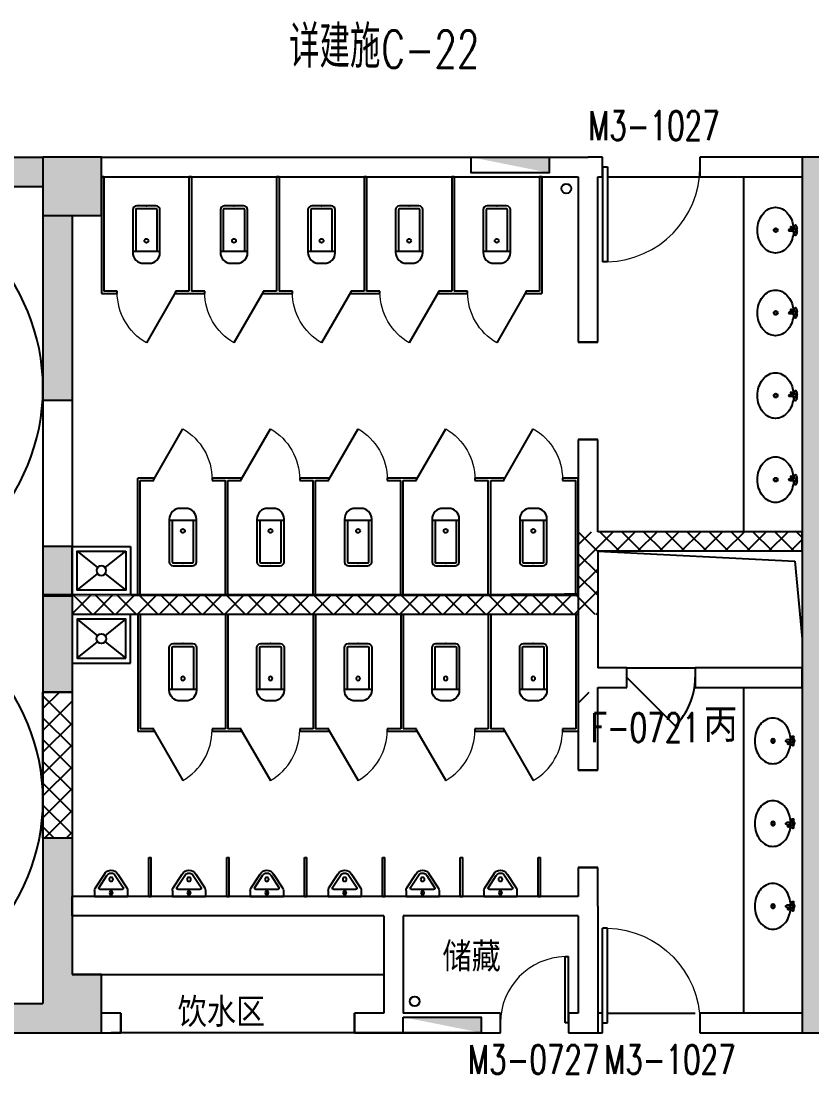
# Model space of a CAD drawing. Extents: x 1296333 to 1372130, y 313528 to 416301.
# Drawn here: x 1313769 to 1321894, y 394641 to 405464 of the extents above; entities that cross this region are included whole.
import ezdxf

# ---------------------------------------------------------------- set-up
doc = ezdxf.new("R2010")
doc.units = 0
doc.header["$LTSCALE"] = 1000
doc.header["$MEASUREMENT"] = 0
doc.linetypes.add('DASH', pattern=[0.35, 0.25, -0.1])
for name, color, linetype in [('body', 30, 'Continuous'), ('name', 1, 'Continuous'), ('消防', 222, 'Continuous')]:
    doc.layers.add(name, color=color, linetype=linetype)
doc.styles.add('_TCH_DIM', font='SIMPLEX', dxfattribs={"bigfont": 'GBCBIG'})
doc.styles.add('_TCH_WINDOW', font='txt.shx', dxfattribs={"height": 3.5, "bigfont": 'hztxt.shx'})

# ---------------------------------------------------------------- blocks, each defined once
blk = doc.blocks.new('cde')
at = {"layer": '消防'}
blk.add_hatch(color=256, dxfattribs=at).paths.add_polyline_path([(-873426.7166632321, -271674.3896962288), (-874226.7166632321, -271674.3896962288), (-873426.7166632321, -271834.3896962288)])
blk.add_lwpolyline([(-874226.7166632321, -271674.3896962288), (-873426.7166632321, -271674.3896962288), (-873426.7166632321, -271834.3896962288), (-874226.7166632321, -271834.3896962288)], close=True, dxfattribs=at)
blk = doc.blocks.new('$lvtry$00000201')
for p, q in [((-139.7834388052433, -40.0000000100008, 1e-08), (-139.7834388052433, -479.6564289897615, 1e-08)), ((-109.7834388052506, -40.0000000100008, 1e-08), (-109.7834388052433, -469.6564289897615, 1e-08)), ((99.78343880524335, -1.000080374069512e-08, 1e-08), (-99.78343880524335, -1.000080374069512e-08, 1e-08)), ((99.78343880524335, -30.0000000100008, 1e-08), (-99.78343880524335, -30.0000000100008, 1e-08)), ((109.7834388052361, -469.6564289897615, 1e-08), (109.7834388052361, -40.0000000100008, 1e-08)), ((139.7834388052361, -479.6564289897615, 1e-08), (139.7834388052433, -40.0000000100008, 1e-08)), ((139.7834388052361, -469.6564289897615, 1e-08), (-139.7834388052433, -469.6564289897615, 1e-08)), ((-29.78343880524335, -589.6564289897615, 1e-08), (29.78343880523607, -589.6564289897615, 1e-08))]:
    blk.add_line(p, q)
blk.add_circle((0, -358.6146012114659, 1e-08), 20)
for centre, radius, start, end in [((-99.78343880524335, -40.0000000100008, 1e-08), 40, 90, 180), ((-99.78343880525063, -40.0000000100008, 1e-08), 10, 90, 180), ((99.78343880523607, -40.0000000100008, 1e-08), 40, 0, 90), ((99.78343880523607, -40.0000000100008, 1e-08), 10, 0, 90), ((-29.78343880524335, -479.6564289897615, 1e-08), 110, 180, 270), ((29.78343880523607, -479.6564289897615, 1e-08), 110, 270, 0)]:
    blk.add_arc(centre, radius, start, end)
blk.add_point((0, 0))
blk = doc.blocks.new('$TCHSYS$APDOOR2D')
blk.add_line((0.5, 0), (9.094947017729283e-16, 0.8660254037844392))
at = {"lineweight": 13}
blk.add_arc((0.5, 0), 1, 120, 180, dxfattribs=at)
blk = doc.blocks.new('$DorLib2D$00000001')
for p, q in [((0.45, 0.9750000000000001), (0.5000000000000002, 0.9750000000000001)), ((0.45, 0), (0.45, 0.9750000000000001)), ((0.5, 0), (0.5, 0.9750000000000001)), ((0.5, 0), (0.45, 0))]:
    blk.add_line(p, q)
at = {"lineweight": 13}
blk.add_arc((0.475, 0), 0.975, 91.4692835813538, 180, dxfattribs=at)
blk = doc.blocks.new('$lvtry$00000194')
for p, q in [((-16.69233925083245, -26.52828659578518, 1e-08), (-16.69233925083245, -16.69233926081506, 1e-08)), ((16.69233925080334, -26.52828659578518, 1e-08), (16.69233925080334, -16.69233926081506, 1e-08))]:
    blk.add_line(p, q)
at = {"elevation": 1e-08}
blk.add_lwpolyline([(13.72152649859345, -39.03689486999792, -0.06737355819839203), (92.26126355512679, -53.38288950382048, -0.08815154047699353), (166.1700935788249, -92.90564140197239, -0.1052687078231532), (218.0973696844812, -155.2963535393974, -0.1216849278553274), (235, -223.7203959214821, -0.121684927855334), (218.0973696844885, -292.1444383035814, -0.1052687078231275), (166.1700935788467, -354.5351504409991, -0.08815154047698223), (92.26126355514862, -394.057902339162, -0.07896630954085203), (7.275957614183426e-12, -408.7203959214967, -0.07896630954085819), (-92.26126355513406, -394.0579023391729, -0.08815154047700312), (-166.1700935788322, -354.535150441021, -0.1052687078231533), (-218.0973696844885, -292.144438303596, -0.1216849278553274), (-235, -223.7203959215112, -0.1216849278553497), (-218.0973696844958, -155.2963535394192, -0.1052687078231637), (-166.170093578854, -92.90564140199422, -0.08815154047699322), (-92.26126355514862, -53.38288950383139, -0.05993496726570368), (-22.52397154361825, -39.57398654198914, -0.05993496726570368)], format="xyb", dxfattribs=at)
for centre, radius in [((-1.455191522836685e-11, -26.52828659578518, 1e-08), 16.69233925081608), ((-7.275957614183426e-12, -221.4316481974711, 1e-08), 20), ((-7.275957614183426e-12, -221.4316481974711, 1e-08), 15)]:
    blk.add_circle(centre, radius)
for centre, radius, start, end in [((-40.18135723996966, -17.32147236583114, 1e-08), 10.06450358181337, 106.6095606707905, 258.1648168314234), ((-64.2878101370734, 250.1618107285321, 1e-08), 258.7112282179222, 274.7069152505645, 282.3731635936319), ((-74.62124779871374, -196.6875086797954, 1e-08), 172.5795059260873, 71.36004855192897, 79.18732016849276), ((-28.90521497542795, -63.30408876373258, 1e-08), 6.774339234079719, 155.3439801166094, 308.3224154564381), ((-170.98009125526, 35.25583087861014, 1e-08), 166.2489730946692, 324.8410728659358, 338.1337180303948), ((-170.98009125526, 35.25583087861014, 1e-08), 169.652629299969, 324.8410728659358, 331.3523341770557), ((-28.90521497542795, -63.30408876373258, 1e-08), 3.370683028779979, 155.3439801166094, 308.3224154564381), ((100.4320496943401, -178.0699382033345, 1e-08), 169.6526292999691, 132.31406139628, 138.8253227074418), ((100.4320496943401, -178.0699382033345, 1e-08), 166.2489730946693, 125.5326775435753, 138.8253227074418), ((-12.26054571814893, -42.12725045696425, 1e-08), 10.59940537502004, 201.8923753688994, 261.7740202046142), ((-1.455191522836685e-11, -16.69233926081506, 1e-08), 16.69233925081608, 0, 180), ((-381.0866100194544, -98.94153783039656, 1e-08), 372.2172360846195, 2.398242787226626, 6.762688832811939), ((-1.455191522836685e-11, -79.69124362275761, 1e-08), 9.902517937004529, 201.7836930227817, 338.2163069772183), ((64.28781013704429, 250.1618107285321, 1e-08), 258.7112282179222, 257.626836406368, 265.2930847494355), ((381.0866100194253, -98.94153783036745, 1e-08), 372.2172360846195, 170.1008309111423, 177.6017572127734), ((74.62124779877195, -196.6875086797954, 1e-08), 172.5795059260873, 100.8126798315072, 110.4190736218762), ((40.18135723994055, -17.32147236583114, 1e-08), 10.06450358181337, 281.8351831685765, 73.39043932920947)]:
    blk.add_arc(centre, radius, start, end)
blk.add_point((-1.455191522836685e-11, -16.69233926081506, 1e-08))
blk = doc.blocks.new('$DorLib2D$00000114')
at = {"color": 0}
blk.add_line((0.4999999999999964, 3.552713678800501e-15), (-0.2071067811864751, 0.7071067811864857), dxfattribs=at)
blk.add_arc((0.5000000000013856, -1.154631945610163e-12), 1.000000000001696, 135, 180, dxfattribs=at)
blk = doc.blocks.new('$lvtry$00000221')
for p, q in [((-170, 0, 1.00000000000001e-08), (170, -3.637978807091713e-12, 1.00000000000001e-08)), ((-170, -61.14835470659455, 1.00000000000001e-08), (-170, 0, 1.00000000000001e-08)), ((-161.8924622367413, -88.44343865486735, 1.00000000000001e-08), (-69.28203202271834, -230.5818163137155, 1.00000000000001e-08)), ((-124.1736286101077, -91.45901678963855, 1.00000000000001e-08), (-43.30126991269935, -215.5818163076256, 1.00000000000001e-08)), ((-115.7951361627565, -76, 1.00000000000001e-08), (115.7951365941481, -76, 1.00000000000001e-08)), ((43.301270463322, -215.5818162915166, 1.00000000000001e-08), (124.1736290448607, -91.45901678449081, 1.00000000000001e-08)), ((69.28203258278518, -230.5818162812357, 1.00000000000001e-08), (161.8924622535633, -88.44343926462534, 1.00000000000001e-08)), ((170, -61.14835534217491, 1.00000000000001e-08), (170, -3.637978807091713e-12, 1.00000000000001e-08))]:
    blk.add_line(p, q)
for centre, radius in [((0, -38, 1.00000000000001e-08), 17.66628609890358), ((2.156957634724677e-07, -176.9798452330579, 1e-08), 20)]:
    blk.add_circle(centre, radius)
for centre, radius, start, end in [((-120, -61.14835470659455, 1.00000000000001e-08), 50, 180, 213.0863027744521), ((-115.7951361627565, -86, 1.00000000000001e-08), 10, 90, 213.0863027744521), ((115.7951365941481, -86, 1.00000000000001e-08), 10, 326.9136972608397, 90), ((120, -61.14835534217491, 1.00000000000001e-08), 50, 326.9136972608397, 0), ((2.706583472900093e-07, -190.5818163002696, 1.00000000000001e-08), 49.99999999860439, 210.0000000102977, 330.00000001059), ((2.706583472900093e-07, -190.5818162974756, 1.00000000000001e-08), 80.00000000000118, 210.0000000135458, 330.0000000132417)]:
    blk.add_arc(centre, radius, start, end)
blk.add_point((0, -38, 1.00000000000001e-08))
blk = doc.blocks.new('$lvtry$00000012')
for p, q in [((-250, -50, 1e-08), (-39.04344047215272, -218.7652476222793, 1e-08)), ((39.04344047215272, -218.7652476222793, 1e-08), (250, -50, 1e-08)), ((-250, -450, 1e-08), (-39.04344047215272, -281.2347523777207, 1e-08)), ((39.04344047215272, -281.2347523777244, 1e-08), (250, -450, 1e-08))]:
    blk.add_line(p, q)
at = {"elevation": 1e-08}
for points in [[(300, -500), (300, 0), (-300, 0), (-300, -500)], [(250, -450), (250, -50), (-250, -50), (-250, -450)]]:
    blk.add_lwpolyline(points, close=True, dxfattribs=at)
blk.add_circle((0, -250, 1e-08), 50)

msp = doc.modelspace()

# ---------------------------------------------------------------- hatches: boundary and pattern name
at = {"layer": 'body'}
for points in [[(1306193.755079124, 404064.4989114398), (1306193.755079124, 403764.4989114398), (1313993.755079124, 403764.4989114412), (1313993.755079124, 404064.4989114412)], [(1313993.755079116, 403464.4989114972), (1314593.755079116, 403464.4989114972), (1314593.755079116, 404064.4989114972), (1313993.755079116, 404064.4989114972)], [(1321793.755079092, 404064.4989114401), (1321793.755079092, 403464.4989114401), (1322393.755079092, 403464.4989114399), (1322393.755079092, 404064.4989114399)], [(1314293.755079134, 403464.4910989441), (1313993.755079134, 403464.4910989449), (1313993.755079125, 401564.4910990032), (1314293.755079125, 401564.4910990024)], [(1321993.755079092, 403464.4989114401), (1321793.755079092, 403464.4989114401), (1321793.75507909, 395664.4989114425), (1321993.75507909, 395664.4989114425)], [(1313993.755079128, 400064.4910990028), (1313993.755079126, 399551.9099043314), (1314293.755079126, 399551.909904331), (1314293.755079128, 400064.4910990024)], [(1313993.755079174, 399564.5067242919), (1313993.755079121, 398564.4910990028), (1314293.755079121, 398564.4910990024), (1314293.755079133, 399564.5067242919)], [(1313993.755079116, 395664.4989114972), (1314293.755079116, 395664.4989114972), (1314293.755079121, 397064.4910990024), (1313993.755079121, 397064.4910990029)], [(1313993.755079116, 395064.4989114972), (1314593.755079116, 395064.4989114972), (1314593.755079116, 395664.4989114972), (1313993.755079116, 395664.4989114972)], [(1321793.755079094, 395664.4989114426), (1321793.755079094, 395064.4989114426), (1322393.755079094, 395064.4989114424), (1322393.755079094, 395664.4989114424)], [(1306193.755079124, 395364.4989114391), (1306193.755079124, 395064.4989114391), (1313993.755079124, 395064.4989114404), (1313993.755079124, 395364.4989114404)]]:
    msp.add_hatch(color=256, dxfattribs=at).paths.add_polyline_path(points)

# ---------------------------------------------------------------- linework, layer by layer
for p, q in [((1306193.755079124, 404064.4989114398), (1313993.755079124, 404064.4989114412)), ((1314593.755079116, 404064.4989114972), (1313993.755079116, 404064.4989114972)), ((1313993.755079116, 404064.4989114972), (1313993.755079116, 403464.4989114972)), ((1314593.755079142, 404064.4989114479), (1319593.755079049, 404064.4989114421)), ((1314593.755079116, 403464.4989114972), (1314593.755079116, 404064.4989114972)), ((1319743.755079117, 404064.4989114418), (1319593.755079049, 404064.4989114421)), ((1319743.755079117, 403864.4989114219), (1319743.755079117, 404064.4989114418)), ((1321793.755079096, 404064.4989114401), (1320743.755079117, 404064.4989114419)), ((1320743.755079117, 404064.4989114419), (1320743.755079117, 403864.4989114296)), ((1321793.755079092, 404064.4989114401), (1321793.755079092, 403464.4989114401)), ((1322393.755079092, 404064.4989114399), (1321793.755079092, 404064.4989114401)), ((1314593.755079142, 403864.4989114386), (1319493.755079051, 403864.4989114449)), ((1314593.755079116, 403864.4989114631), (1314593.755079122, 402663.9989114759)), ((1314618.755079116, 403864.4989114631), (1314593.755079116, 403864.4989114631)), ((1314618.755079116, 403864.4989114631), (1314618.755079122, 402688.9989114759)), ((1315493.755079107, 403864.4989114626), (1315493.755079122, 402688.9989114769)), ((1315518.755079107, 403864.4989114626), (1315493.755079107, 403864.4989114626)), ((1315518.755079107, 403864.4989114626), (1315518.75507907, 402688.9989114769)), ((1316393.755079099, 403864.4989114633), (1316393.755079122, 402688.9989114778)), ((1316418.755079099, 403864.4989114633), (1316393.755079099, 403864.4989114633)), ((1316418.755079099, 403864.4989114633), (1316418.75507907, 402688.9989114778)), ((1317293.75507909, 403864.4989114469), (1317293.75507907, 402688.9989114787)), ((1317318.75507909, 403864.4989114469), (1317293.75507909, 403864.4989114469)), ((1317318.75507909, 403864.4989114469), (1317318.75507907, 402688.9989114787)), ((1318193.755079082, 403864.4989114469), (1318193.75507907, 402688.9989114796)), ((1318218.755079082, 403864.4989114469), (1318193.755079082, 403864.4989114469)), ((1318218.755079082, 403864.4989114469), (1318218.75507907, 402688.9989114797)), ((1319093.755079074, 403864.4989114469), (1319093.75507907, 402688.9989114806)), ((1319118.755079074, 403864.4989114469), (1319093.755079074, 403864.4989114469)), ((1319118.755079074, 403864.4989114469), (1319118.75507907, 402663.9989114128)), ((1319493.755079051, 403864.4989114449), (1319493.75507905, 402164.498911423)), ((1319693.755079054, 402164.4989114244), (1319693.755079051, 403864.4989114223)), ((1319693.755079051, 403864.4989114223), (1319743.755079117, 403864.4989114219)), ((1319793.755079076, 403864.4989114421), (1320918.755079076, 403864.4989114421)), ((1320743.755079117, 403864.4989114296), (1321793.755079096, 403864.4989114358)), ((1306193.755079124, 403764.4989114398), (1313993.755079124, 403764.4989114412)), ((1307993.755079133, 403764.498911437), (1313993.755079124, 403764.4989114356)), ((1307993.755079124, 403764.4989114986), (1313993.755079116, 403764.4989114972)), ((1313993.755079124, 403764.4989114356), (1313993.755079106, 395364.4989114361)), ((1313993.755079116, 403764.4989114972), (1313993.755079098, 395364.4989114976)), ((1313993.755079116, 403464.4989114972), (1314593.755079116, 403464.4989114972)), ((1313993.755079134, 403464.4910989449), (1313993.755079125, 401564.4910990032)), ((1314293.755079134, 403464.4910989441), (1314293.755079125, 401564.4910990024)), ((1321793.755079091, 403464.4989114337), (1321793.75507909, 395664.4989114425)), ((1314593.755079122, 402663.9989114759), (1314756.255079346, 402663.9989114775)), ((1314756.255079346, 402688.9989114858), (1314618.755079122, 402688.9989114759)), ((1314756.255079346, 402663.9989114775), (1314756.255079346, 402688.9989114858)), ((1315493.755079122, 402688.9989114769), (1315356.255078735, 402688.9989114865)), ((1315356.255078735, 402688.9989114865), (1315356.255078735, 402663.9989114696)), ((1315356.255078735, 402663.9989114696), (1315506.255079116, 402663.998911464)), ((1315506.255079107, 402663.9989114626), (1315656.255079346, 402663.998911477)), ((1315656.255079346, 402688.9989114529), (1315518.75507907, 402688.9989114769)), ((1315656.255079346, 402663.998911477), (1315656.255079346, 402688.9989114529)), ((1316393.755079122, 402688.9989114778), (1316256.255078735, 402688.9989114536)), ((1316256.255078735, 402688.9989114536), (1316256.255078735, 402663.9989114777)), ((1316256.255078735, 402663.9989114777), (1316406.255079107, 402663.9989114635)), ((1316406.255079099, 402663.9989114633), (1316556.255079346, 402663.9989114779)), ((1316556.255079346, 402688.99891147), (1316418.75507907, 402688.9989114778)), ((1316556.255079346, 402663.9989114779), (1316556.255079346, 402688.99891147)), ((1317293.75507907, 402688.9989114787), (1317156.255079346, 402688.9989114706)), ((1317156.255079346, 402688.9989114706), (1317156.255079346, 402663.9989114786)), ((1317156.255079346, 402663.9989114786), (1317306.255079099, 402663.9989114642)), ((1317306.25507909, 402663.9989114633), (1317456.255078735, 402663.9989114788)), ((1317456.255078735, 402688.9989114709), (1317318.75507907, 402688.9989114787)), ((1317456.255078735, 402663.9989114788), (1317456.255078735, 402688.9989114709)), ((1318193.75507907, 402688.9989114796), (1318056.255078735, 402688.9989114715)), ((1318056.255078735, 402688.9989114715), (1318056.255078735, 402663.9989114795)), ((1318056.255078735, 402663.9989114795), (1318206.25507909, 402663.9989114642)), ((1318206.255079082, 402663.9989114633), (1318356.255078735, 402663.9989114994)), ((1318356.255078735, 402688.9989114199), (1318218.75507907, 402688.9989114797)), ((1318356.255078735, 402663.9989114994), (1318356.255078735, 402688.9989114199)), ((1319093.75507907, 402688.9989114806), (1318956.255079346, 402688.9989114206)), ((1318956.255079346, 402688.9989114206), (1318956.255079346, 402663.9989114662)), ((1318956.255079346, 402663.9989114662), (1319118.75507907, 402663.9989114128)), ((1319493.75507905, 402164.498911423), (1319693.755079054, 402164.4989114244)), ((1313993.755079149, 401564.4910990029), (1313993.755079135, 397064.4910990029)), ((1313993.75507914, 401564.4910990644), (1313993.755079126, 397064.4910990644)), ((1314293.755079125, 401564.4910990024), (1313993.755079125, 401564.4910990032)), ((1314293.755079135, 401564.4910990024), (1314293.755079121, 397064.4910990024)), ((1319693.755079061, 401164.4989114244), (1319493.755079056, 401164.498911423)), ((1319493.755079056, 401164.498911423), (1319493.755079076, 400114.4989114249)), ((1319693.755079076, 400214.4989114276), (1319693.755079061, 401164.4989114244)), ((1314968.755079116, 399564.5067242961), (1314968.755079122, 400765.0067242475)), ((1315131.255079346, 400765.006724259), (1314968.755079122, 400765.0067242475)), ((1314993.755079116, 399564.5067242961), (1314993.75507907, 400740.0067243154)), ((1314993.75507907, 400740.0067243154), (1315131.255079346, 400740.0067243282)), ((1315131.255079346, 400740.0067243282), (1315131.255079346, 400765.006724259)), ((1315881.255079107, 400765.0067242797), (1315731.255078735, 400765.0067242801)), ((1315731.255078735, 400765.0067242801), (1315731.255078735, 400740.0067243289)), ((1315731.255078735, 400740.0067243289), (1315868.755079122, 400740.0067243163)), ((1315868.755079107, 399564.5067242971), (1315868.755079122, 400740.0067243163)), ((1316031.255079346, 400765.0067243165), (1315881.255079099, 400765.0067242797)), ((1315893.755079107, 399564.5067242971), (1315893.75507907, 400740.0067242485)), ((1315893.75507907, 400740.0067242485), (1316031.255079346, 400740.0067242772)), ((1316031.255079346, 400740.0067242772), (1316031.255079346, 400765.0067243165)), ((1316781.255079099, 400765.0067242807), (1316631.255079346, 400765.0067243171)), ((1316631.255079346, 400765.0067243171), (1316631.255079346, 400740.0067242778)), ((1316631.255079346, 400740.0067242778), (1316768.755079122, 400740.0067242495)), ((1316768.755079099, 399564.5067242971), (1316768.755079122, 400740.0067242495)), ((1316931.255078735, 400765.0067242496), (1316781.255079091, 400765.0067242797)), ((1316793.755079099, 399564.5067242971), (1316793.755079122, 400740.0067242495)), ((1316793.755079122, 400740.0067242495), (1316931.255078735, 400740.0067242493)), ((1316931.255078735, 400740.0067242493), (1316931.255078735, 400765.0067242496)), ((1317681.255079091, 400765.0067242807), (1317531.255079346, 400765.0067242502)), ((1317531.255079346, 400765.0067242502), (1317531.255079346, 400740.00672425)), ((1317531.255079346, 400740.00672425), (1317668.755079122, 400740.0067242503)), ((1317668.755079091, 399564.5067242971), (1317668.755079122, 400740.0067242503)), ((1317831.255079346, 400765.0067243184), (1317681.255079082, 400765.0067242797)), ((1317693.755079091, 399564.5067242971), (1317693.755079122, 400740.0067242503)), ((1317693.755079122, 400740.0067242503), (1317831.255079346, 400740.0067242573)), ((1317831.255079346, 400740.0067242573), (1317831.255079346, 400765.0067243184)), ((1318581.255079082, 400765.0067242807), (1318431.255079346, 400765.006724319)), ((1318431.255079346, 400765.006724319), (1318431.255079346, 400740.0067242578)), ((1318431.255079346, 400740.0067242578), (1318568.75507907, 400740.0067242513)), ((1318568.755079082, 399564.5067242971), (1318568.75507907, 400740.0067242513)), ((1318731.255078736, 400765.0067243235), (1318581.255079074, 400765.0067242797)), ((1318593.755079082, 399564.5067242971), (1318593.755079122, 400740.0067242513)), ((1318593.755079122, 400740.0067242513), (1318731.255078735, 400740.0067242582)), ((1318731.255078735, 400740.0067242582), (1318731.255078736, 400765.0067243235)), ((1319493.75507907, 400765.0067242522), (1319331.255078735, 400765.0067243054)), ((1319331.255078735, 400765.0067243054), (1319331.255078735, 400740.0067242588)), ((1319331.255078735, 400740.0067242588), (1319468.75507907, 400740.0067242522)), ((1319468.755079074, 399564.5067242807), (1319468.75507907, 400740.0067242522)), ((1319493.755079074, 399564.5067242807), (1319493.75507907, 400765.0067242522)), ((1319493.755079075, 400079.4920634032), (1319628.769739956, 400214.5067242846)), ((1319493.755079074, 399854.9856603756), (1319853.276142985, 400214.5067242864)), ((1319693.755079076, 400011.9548753116), (1319493.755079076, 400211.9548753119)), ((1321793.755079048, 400214.4989114249), (1319693.755079076, 400214.4989114276)), ((1319915.709633114, 400014.5067243008), (1319715.709633129, 400214.5067242854)), ((1319877.782546026, 400014.5067243006), (1320077.782546013, 400214.5067242879)), ((1320140.21603614, 400014.5067243006), (1319940.216036154, 400214.5067242869)), ((1320102.288949053, 400014.5067243004), (1320302.288949042, 400214.5067242893)), ((1320364.722439168, 400014.5067243006), (1320164.722439179, 400214.5067242887)), ((1320326.795352079, 400014.5067243004), (1320526.79535207, 400214.5067242911)), ((1320589.228842194, 400014.5067243006), (1320389.228842204, 400214.5067242902)), ((1320551.301755106, 400014.5067243004), (1320751.301755098, 400214.5067242928)), ((1320813.735245221, 400014.5067243004), (1320613.73524523, 400214.5067242918)), ((1320775.808158133, 400014.5067243004), (1320975.808158127, 400214.5067242944)), ((1321038.241648248, 400014.5067243004), (1320838.241648255, 400214.5067242935)), ((1321000.314561159, 400014.5067243003), (1321200.314561155, 400214.5067242959)), ((1321262.748051274, 400014.5067243004), (1321062.74805128, 400214.5067242951)), ((1321224.820964186, 400014.5067243003), (1321424.820964183, 400214.5067242978)), ((1321487.254454301, 400014.5067243003), (1321287.254454305, 400214.5067242967)), ((1321449.327367213, 400014.5067243002), (1321649.327367212, 400214.5067242992)), ((1321711.760857328, 400014.5067243002), (1321511.76085733, 400214.5067242982)), ((1321793.755079061, 400157.0189055944), (1321736.267260355, 400214.5067242997)), ((1321793.755079048, 400014.4989114249), (1321793.755079048, 400214.4989114249)), ((1313993.755079128, 400064.4910990028), (1313993.755079126, 399551.9099043314)), ((1314293.755079128, 400064.4910990024), (1313993.755079128, 400064.4910990028)), ((1314293.755079128, 400064.4910990024), (1314293.755079126, 399551.909904331)), ((1319493.755079076, 400114.4989114256), (1319493.755078997, 399564.5067242911)), ((1321673.833770239, 400014.5067243002), (1321793.755079066, 400134.4280331266)), ((1319693.755079076, 399787.4484722852), (1319493.755079075, 399987.4484722863)), ((1319693.755079076, 400014.4989114252), (1321719.927347011, 399913.6326000715)), ((1319693.755079017, 400014.4989114251), (1319693.755079076, 399464.5067242952)), ((1321793.755079048, 400014.4989114249), (1319693.755079017, 400014.4989114251)), ((1319493.755079073, 399630.4792573476), (1319693.755079076, 399830.4792573503)), ((1321719.927347011, 399913.6326000715), (1321793.755079094, 399114.4989114223)), ((1319693.755079076, 399562.9420692587), (1319493.755079074, 399762.9420692606)), ((1313993.755079174, 399564.5067242919), (1313993.755079121, 398564.4910990028)), ((1314293.755079133, 399564.5067242919), (1313993.755079174, 399564.5067242919)), ((1314293.755079126, 399551.909904331), (1313993.755079126, 399551.9099043314)), ((1314293.755079121, 399369.6201239834), (1314488.641679418, 399564.5067242811)), ((1314293.755079133, 399564.5067242919), (1314293.755079121, 398564.4910990024)), ((1319493.755078997, 399564.5067242911), (1314293.755079133, 399564.5067242919)), ((1314504.036751397, 399364.5067242954), (1314304.036751412, 399564.5067242805)), ((1314513.148082459, 399364.5067242954), (1314713.148082446, 399564.5067242818)), ((1314728.543154425, 399364.506724295), (1314528.543154438, 399564.5067242812)), ((1314737.654485486, 399364.506724295), (1314937.654485473, 399564.5067242824)), ((1314953.049557452, 399364.5067242945), (1314753.049557465, 399564.5067242818)), ((1314962.160888512, 399364.5067242944), (1315162.160888501, 399564.506724283)), ((1314968.755079116, 399564.5067242961), (1314993.755079116, 399564.5067242961)), ((1315177.555960479, 399364.506724294), (1314977.555960491, 399564.5067242825)), ((1315186.667291538, 399364.5067242939), (1315386.667291528, 399564.5067242837)), ((1315402.062363506, 399364.5067242935), (1315202.062363517, 399564.5067242832)), ((1315411.173694564, 399364.5067242935), (1315611.173694555, 399564.5067242843)), ((1315626.568766534, 399364.5067242929), (1315426.568766543, 399564.5067242837)), ((1315635.680097591, 399364.5067242929), (1315835.680097583, 399564.5067242848)), ((1315851.075169561, 399364.5067242923), (1315651.075169569, 399564.5067242843)), ((1315860.186500617, 399364.5067242924), (1316060.18650061, 399564.5067242855)), ((1315868.755079107, 399564.5067242971), (1315893.755079107, 399564.5067242971)), ((1316075.581572588, 399364.5067242919), (1315875.581572595, 399564.5067242851)), ((1316084.692903643, 399364.5067242918), (1316284.692903637, 399564.5067242861)), ((1316300.087975615, 399364.5067242915), (1316100.087975621, 399564.5067242858)), ((1316309.199306669, 399364.5067242914), (1316509.199306665, 399564.5067242868)), ((1316524.594378643, 399364.5067242909), (1316324.594378647, 399564.5067242864)), ((1316533.705709695, 399364.5067242909), (1316733.705709692, 399564.5067242874)), ((1316749.10078167, 399364.5067242903), (1316549.100781673, 399564.5067242869)), ((1316758.212112722, 399364.5067242903), (1316958.212112719, 399564.506724288)), ((1316768.755079099, 399564.5067242971), (1316793.755079099, 399564.5067242971)), ((1316973.607184697, 399364.5067242899), (1316773.607184699, 399564.5067242875)), ((1316982.718515748, 399364.5067242899), (1317182.718515747, 399564.5067242887)), ((1317198.113587724, 399364.5067242894), (1316998.113587725, 399564.5067242882)), ((1317207.224918774, 399364.5067242894), (1317407.224918774, 399564.5067242893)), ((1317422.619990752, 399364.5067242889), (1317222.619990752, 399564.5067242889)), ((1317431.731321801, 399364.5067242888), (1317631.731321801, 399564.5067242899)), ((1317647.126393779, 399364.5067242885), (1317447.126393778, 399564.5067242895)), ((1317656.237724826, 399364.5067242883), (1317856.237724829, 399564.5067242905)), ((1317668.755079091, 399564.5067242971), (1317693.755079091, 399564.5067242971)), ((1317871.632796806, 399364.5067242878), (1317671.632796804, 399564.5067242901)), ((1317880.744127853, 399364.5067242879), (1318080.744127856, 399564.5067242912)), ((1318096.139199833, 399364.5067242873), (1317896.13919983, 399564.5067242907)), ((1318105.250530879, 399364.5067242873), (1318305.250530883, 399564.5067242918)), ((1318320.64560286, 399364.5067242868), (1318120.645602856, 399564.5067242914)), ((1318329.756933905, 399364.5067242867), (1318529.756933911, 399564.5067242923)), ((1318545.152005888, 399364.5067242862), (1318345.152005882, 399564.5067242919)), ((1318554.263336931, 399364.5067242862), (1318754.263336938, 399564.506724293)), ((1318568.755079082, 399564.5067242971), (1318593.755079082, 399564.5067242971)), ((1318769.658408915, 399364.5067242859), (1318569.658408908, 399564.5067242926)), ((1318778.769739958, 399364.5067242858), (1318978.769739965, 399564.5067242937)), ((1318994.164811942, 399364.5067242852), (1318794.164811934, 399564.5067242932)), ((1319003.276142984, 399364.5067242853), (1319203.276142993, 399564.5067242944)), ((1319218.671214969, 399364.5067242847), (1319018.67121496, 399564.5067242939)), ((1319227.78254601, 399364.5067242847), (1319427.78254602, 399564.5067242949)), ((1319443.177617997, 399364.5067242843), (1319243.177617986, 399564.5067242945)), ((1319452.288949037, 399364.5067242841), (1319693.755079076, 399605.9728543236)), ((1319667.684021024, 399364.5067242838), (1319467.684021012, 399564.5067242952)), ((1319468.755079074, 399564.5067242807), (1319493.755079074, 399564.5067242807)), ((1319493.755079075, 399564.5067242952), (1319493.755079077, 399364.4760957661)), ((1319693.755079076, 399464.5067242952), (1319693.75507907, 398814.4989114241)), ((1319493.755079087, 399364.5067242897), (1314293.755079132, 399364.5067242905)), ((1314968.755079116, 399364.4760957651), (1314968.755079122, 398163.9760957801)), ((1314993.755079116, 399364.4760957651), (1314968.755079116, 399364.4760957651)), ((1314993.755079116, 399364.4760957651), (1314993.755079122, 398188.9760957801)), ((1315868.755079107, 399364.4760957642), (1315868.755079122, 398188.9760957792)), ((1315893.755079107, 399364.4760957642), (1315868.755079107, 399364.4760957642)), ((1315893.755079107, 399364.4760957642), (1315893.755079122, 398188.9760957792)), ((1316768.755079099, 399364.4760957642), (1316768.755079122, 398188.9760957782)), ((1316793.755079099, 399364.4760957642), (1316768.755079099, 399364.4760957642)), ((1316793.755079099, 399364.4760957642), (1316793.75507907, 398188.9760957782)), ((1317668.755079091, 399364.4760957642), (1317668.75507907, 398188.9760957773)), ((1317693.755079091, 399364.4760957642), (1317668.755079091, 399364.4760957642)), ((1317693.755079091, 399364.4760957642), (1317693.75507907, 398188.9760957773)), ((1318568.755079082, 399364.4760957642), (1318568.75507907, 398188.9760957764)), ((1318593.755079082, 399364.4760957642), (1318568.755079082, 399364.4760957642)), ((1318593.755079082, 399364.4760957642), (1318593.75507907, 398188.9760957764)), ((1319468.755079074, 399364.4760957806), (1319468.75507907, 398188.9760957754)), ((1319493.755079074, 399364.4760957806), (1319468.755079074, 399364.4760957806)), ((1319493.755079087, 399364.5067242897), (1319493.755079076, 398714.498911423)), ((1319493.755079074, 399364.4760957806), (1319493.75507907, 398163.9760957754)), ((1319676.795352063, 399364.5067242839), (1319693.755079075, 399381.4664512967)), ((1319993.75507912, 398814.4989114369), (1319693.75507907, 398814.4989114241)), ((1319993.755079026, 398814.5067241871), (1320693.755079026, 398814.5067241868)), ((1319993.75507912, 398614.4989114115), (1319993.75507912, 398814.4989114369)), ((1321793.755079048, 398814.4989114223), (1320693.755079044, 398814.4989114363)), ((1320693.755079044, 398814.4989114363), (1320693.755079044, 398614.4989114118)), ((1321793.755079048, 398614.4989114223), (1321793.755079048, 398814.4989114223)), ((1319493.755079076, 398714.498911423), (1319493.755079078, 397764.4989114749)), ((1313993.755079108, 398396.1009148904), (1314162.14526322, 398564.4910990025)), ((1314293.755079121, 398564.4910990024), (1313993.755079121, 398564.4910990028)), ((1314293.75507912, 398227.7499784123), (1313993.755079105, 398527.7499784272)), ((1319493.755079081, 398452.256381439), (1319606.003455896, 398564.5047582537)), ((1319693.755079065, 398614.4989114216), (1319993.75507912, 398614.4989114115)), ((1319693.755079062, 397764.4989114748), (1319693.755079065, 398614.4989114216)), ((1320693.755079044, 398614.4989114118), (1321793.755079048, 398614.4989114223)), ((1313993.755079112, 398171.5945118683), (1314293.75507912, 398471.594511876)), ((1314293.75507912, 398003.2435753855), (1313993.75507911, 398303.2435753959)), ((1313993.755079117, 397947.0881088462), (1314293.75507912, 398247.0881088492)), ((1314968.755079122, 398163.9760957801), (1315131.255079346, 398163.9760957918)), ((1315131.255079346, 398188.976095786), (1314993.755079122, 398188.9760957801)), ((1315131.255079346, 398163.9760957918), (1315131.255079346, 398188.976095786)), ((1315868.755079122, 398188.9760957792), (1315731.255079346, 398188.9760957853)), ((1315731.255079346, 398188.9760957853), (1315731.255079346, 398163.9760957928)), ((1315731.255079346, 398163.9760957928), (1315881.255079107, 398163.9760957815)), ((1315881.255079099, 398163.9760957815), (1316031.255078735, 398163.976095779)), ((1316031.255078735, 398188.9760957672), (1315893.755079122, 398188.9760957792)), ((1316031.255078735, 398163.976095779), (1316031.255078735, 398188.9760957672)), ((1316768.755079122, 398188.9760957782), (1316631.255078735, 398188.9760957666)), ((1316631.255078735, 398188.9760957666), (1316631.255078735, 398163.9760957784)), ((1316631.255078735, 398163.9760957784), (1316781.255079099, 398163.9760957806)), ((1316781.255079091, 398163.9760957815), (1316931.255079346, 398163.9760957781)), ((1316931.255079346, 398188.9760957662), (1316793.75507907, 398188.9760957782)), ((1316931.255079346, 398163.9760957781), (1316931.255079346, 398188.9760957662)), ((1317668.75507907, 398188.9760957773), (1317531.255079346, 398188.9760957657)), ((1317531.255079346, 398188.9760957657), (1317531.255079346, 398163.9760957775)), ((1317531.255079346, 398163.9760957775), (1317681.255079091, 398163.9760957806)), ((1317681.255079082, 398163.9760957815), (1317831.255079346, 398163.9760957771)), ((1317831.255079346, 398188.9760957832), (1317693.75507907, 398188.9760957773)), ((1317831.255079346, 398163.9760957771), (1317831.255079346, 398188.9760957832)), ((1318568.75507907, 398188.9760957764), (1318431.255079346, 398188.9760957827)), ((1318431.255079346, 398188.9760957827), (1318431.255079346, 398163.9760957765)), ((1318431.255079346, 398163.9760957765), (1318581.255079082, 398163.9760957806)), ((1318581.255079074, 398163.9760957815), (1318731.255078736, 398163.9760958055)), ((1318731.255078735, 398188.9760957643), (1318593.75507907, 398188.9760957764)), ((1318731.255078736, 398163.9760958055), (1318731.255078735, 398188.9760957643)), ((1319468.75507907, 398188.9760957754), (1319331.255078735, 398188.9760957637)), ((1319331.255078735, 398188.9760957637), (1319331.255078735, 398163.9760958015)), ((1319331.255078735, 398163.9760958015), (1319493.75507907, 398163.9760957754)), ((1314293.75507912, 397778.7371723588), (1313993.755079114, 398078.7371723646)), ((1313993.755079122, 397722.5817058239), (1314293.75507912, 398022.5817058225)), ((1314293.75507912, 397554.2307693321), (1313993.755079119, 397854.2307693333)), ((1313993.755079126, 397498.0753028017), (1314293.75507912, 397798.0753027959)), ((1319493.755079078, 397764.4989114749), (1319693.755079062, 397764.4989114748)), ((1314293.75507912, 397329.7243663053), (1313993.755079124, 397629.724366302)), ((1313993.755079131, 397273.5688997795), (1314293.75507912, 397573.568899769)), ((1314293.75507912, 397105.2179632786), (1313993.755079128, 397405.2179632708)), ((1314009.20591241, 397064.5133300318), (1314293.75507912, 397349.0624967424)), ((1314109.961181067, 397064.5054583051), (1313993.755079133, 397180.7115602395)), ((1314233.69477675, 397064.4957913456), (1314293.75507912, 397124.5560937156)), ((1313993.755079121, 397064.4910990029), (1313993.755079116, 395664.4910989457)), ((1314293.755079121, 397064.4910990024), (1313993.755079121, 397064.4910990029)), ((1314293.755079121, 397064.4910990024), (1314293.755079116, 395664.4910989451)), ((1315081.255079045, 396464.5067243202), (1315081.255079045, 396864.5067243202)), ((1315081.255079045, 396864.5067243202), (1315106.255079045, 396864.5067243202)), ((1315106.255079045, 396464.5067243202), (1315106.255079045, 396864.5067243202)), ((1315881.255079045, 396464.5067243202), (1315881.255079045, 396864.5067243202)), ((1315881.255079045, 396864.5067243202), (1315906.255079045, 396864.5067243202)), ((1315906.255079045, 396464.5067243202), (1315906.255079045, 396864.5067243202)), ((1316681.255079045, 396464.5067243202), (1316681.255079045, 396864.5067243202)), ((1316681.255079045, 396864.5067243202), (1316706.255079045, 396864.5067243202)), ((1316706.255079045, 396464.5067243202), (1316706.255079045, 396864.5067243202)), ((1317481.255079045, 396464.5067243202), (1317481.255079045, 396864.5067243202)), ((1317481.255079045, 396864.5067243202), (1317506.255079045, 396864.5067243202)), ((1317506.255079045, 396464.5067243202), (1317506.255079045, 396864.5067243202)), ((1318281.255079045, 396464.5067243202), (1318281.255079045, 396864.5067243202)), ((1318281.255079045, 396864.5067243202), (1318306.255079045, 396864.5067243202)), ((1318306.255079045, 396464.5067243202), (1318306.255079045, 396864.5067243202)), ((1319081.255079045, 396464.5067243202), (1319081.255079045, 396864.5067243202)), ((1319081.255079045, 396864.5067243202), (1319106.255079045, 396864.5067243202)), ((1319106.255079045, 396464.5067243202), (1319106.255079045, 396864.5067243202)), ((1319693.755079067, 396764.4989113985), (1319493.755079072, 396764.4989113986)), ((1319493.755079072, 396764.4989113986), (1319493.755079063, 396464.4989114362)), ((1319693.755079076, 396364.4989114446), (1319693.755079067, 396764.4989113985)), ((1317594.255079046, 396464.4989114451), (1314293.755079108, 396464.4989114458)), ((1314293.755079108, 396264.4989114458), (1314293.755079108, 396464.4989114458)), ((1315081.255079045, 396464.5067243202), (1315106.255079045, 396464.5067243202)), ((1315881.255079045, 396464.5067243202), (1315906.255079045, 396464.5067243202)), ((1316681.255079045, 396464.5067243202), (1316706.255079045, 396464.5067243202)), ((1317481.255079045, 396464.5067243202), (1317506.255079045, 396464.5067243202)), ((1319493.755079063, 396464.4989114362), (1317594.255079046, 396464.4989114451)), ((1318281.255079045, 396464.5067243202), (1318306.255079045, 396464.5067243202)), ((1319081.255079045, 396464.5067243202), (1319106.255079045, 396464.5067243202)), ((1319693.755079076, 396364.4989114446), (1319693.755079066, 395064.4989114411)), ((1317494.255079067, 396264.4989114456), (1314293.755079108, 396264.4989114458)), ((1317494.255079067, 396264.4989114456), (1317494.255079066, 395264.4989114474)), ((1317694.255079067, 396264.4989114396), (1317694.255079066, 395264.4989114387)), ((1319493.755079067, 396264.4989114392), (1317694.255079067, 396264.4989114396)), ((1319493.755079067, 396264.4989114392), (1319493.755079066, 395264.4989114382)), ((1313993.755079116, 395664.4989114972), (1313993.755079142, 395364.4989114424)), ((1314593.755079116, 395664.4989114972), (1314293.755079086, 395664.498911438)), ((1314293.755079116, 395664.4910989451), (1317494.255079046, 395664.4910989446)), ((1314593.755079116, 395064.4989114972), (1314593.755079116, 395664.4989114972)), ((1321793.755079094, 395664.4989114426), (1321793.755079094, 395064.4989114426)), ((1306193.755079124, 395364.4989114391), (1313993.755079124, 395364.4989114404)), ((1307993.755079133, 395364.4989114362), (1313993.755079106, 395364.4989114361)), ((1307993.755079124, 395364.4989114978), (1313993.755079098, 395364.4989114976)), ((1314794.005079117, 395264.4989114578), (1314593.755079124, 395264.4989114462)), ((1314794.005079117, 395064.4989114429), (1314794.005079117, 395264.4989114578)), ((1317494.255079066, 395264.4989114474), (1317194.005079117, 395264.4989114587)), ((1317194.005079117, 395264.4989114587), (1317194.005079117, 395064.4989114422)), ((1318693.755079118, 395264.4989114387), (1317694.255079066, 395264.4989114387)), ((1318693.755079118, 395064.4989114425), (1318693.755079118, 395264.4989114387)), ((1319493.755079066, 395264.4989114382), (1319393.755079118, 395264.4989114386)), ((1319393.755079118, 395264.4989114386), (1319393.755079118, 395064.4989114411)), ((1319743.755079117, 395264.4989114447), (1319693.755079075, 395264.4989114448)), ((1319693.755079075, 395264.4989114448), (1319693.755079075, 395064.4989114448)), ((1319743.755079117, 395064.4989114461), (1319743.755079117, 395264.4989114447)), ((1319793.755079076, 395264.4989114448), (1320693.755079076, 395264.4989114446)), ((1321793.755079092, 395264.4989114364), (1320743.755079117, 395264.4989114444)), ((1320743.755079117, 395264.4989114444), (1320743.755079117, 395064.4989114458)), ((1306193.755079124, 395064.4989114391), (1313993.755079124, 395064.4989114404)), ((1313993.755079116, 395064.4989114972), (1314593.755079116, 395064.4989114972)), ((1314593.755079124, 395064.4989114462), (1314794.005079117, 395064.4989114429)), ((1317694.005079085, 395064.4989114454), (1314694.005079085, 395064.4989114458)), ((1317194.005079117, 395064.4989114422), (1317594.255079046, 395064.4989114454)), ((1317594.255079046, 395064.4989114454), (1318693.755079118, 395064.4989114425)), ((1319393.755079118, 395064.4989114411), (1319693.755079066, 395064.4989114411)), ((1319693.755079075, 395064.4989114448), (1319743.755079117, 395064.4989114461)), ((1320743.755079117, 395064.4989114458), (1321793.755079092, 395064.4989114235)), ((1321793.755079094, 395064.4989114426), (1322393.755079094, 395064.4989114424))]:
    msp.add_line(p, q, dxfattribs=at)
at = {"layer": 'body', "linetype": 'DASH'}
for p, q in [((1319693.755079061, 402164.498911425), (1319493.755079061, 402164.4989114236)), ((1319493.755079068, 401164.4989114236), (1319693.755079068, 401164.498911425)), ((1319693.755079076, 397764.498911445), (1319493.755079076, 397764.498911445)), ((1319493.755079076, 396764.498911445), (1319693.755079076, 396764.498911445)), ((1314794.005079085, 395264.4989114461), (1314794.005079085, 395064.4989114461)), ((1317194.005079085, 395064.4989114454), (1317194.005079085, 395264.4989114454))]:
    msp.add_line(p, q, dxfattribs=at)
at = {"layer": 'body'}
for points in [[(1321793.755079041, 403864.4989114477), (1321793.755079095, 400214.4989114573), (1321193.755079089, 400214.498911464), (1321193.755079061, 403864.4989114431)], [(1313993.755079105, 398564.4910990029), (1314293.75507912, 398564.4910990024), (1314293.75507912, 397064.4910990024), (1313993.755079135, 397064.5145371621)], [(1321793.755079043, 398614.4989114223), (1321793.755079094, 395264.498911444), (1321193.755079094, 395264.4989114442), (1321193.755079065, 398614.4989114227)]]:
    msp.add_lwpolyline(points, close=True, dxfattribs=at)
at = {"layer": 'body', "const_width": 1}
msp.add_lwpolyline([(1314293.75507912, 399364.506724296), (1319693.755079075, 399364.5067242838), (1319693.755079076, 400014.5067243006), (1321793.755079093, 400014.5067243002), (1321793.755079048, 400214.5067243002), (1319493.755079076, 400214.5067242837), (1319493.755079073, 399564.5067242952), (1314293.755079121, 399564.5067242807)], close=True, dxfattribs=at)
at = {"layer": 'body'}
for centre, radius, start, end in [((1311918.137795181, 401688.8816274819), 2075.760493476266, 272.0876734370337, 87.91232656296633), ((1311931.71162667, 397453.2042367796), 2062.228194382667, 271.7240402688443, 88.27595973115574)]:
    msp.add_arc(centre, radius, start, end, dxfattribs=at)
at = {"layer": '消防', "linetype": 'Continuous'}
for centre in [(1319370.416614152, 403742.6956999713), (1317812.586031755, 395386.3021181884)]:
    msp.add_circle(centre, 50, dxfattribs=at)

# ---------------------------------------------------------------- block references
at = {"layer": 'body'}
ref = msp.add_blockref('$DorLib2D$00000001', (1320243.755079076, 403964.4989114422), dxfattribs=dict(at, xscale=-1000, yscale=-1000, zscale=-1000, rotation=4.940819712028292e-12))
ref.add_attrib('A', 'M3-1027', (1319596.255079076, 404240.7489114422), dxfattribs={"height": 297.5, "style": '_TCH_WINDOW', "width": 0.7058823529411765})
for name, p, rotation in [('$lvtry$00000201', (1315056.255079117, 403564.498911466, -1.000000793283107e-08), 359.9999999999959), ('$lvtry$00000201', (1315956.255079108, 403564.4989114655, -1.000000793283107e-08), 359.9999999999959), ('$lvtry$00000201', (1316856.2550791, 403564.4989114662, -1.000000793283107e-08), 359.9999999999959), ('$lvtry$00000201', (1317756.255079091, 403564.4989114662, -1.000000793283107e-08), 359.9999999999959), ('$lvtry$00000201', (1318656.255079083, 403564.4989114662, -1.000000793283107e-08), 359.9999999999959), ('$lvtry$00000194', (1321743.755214564, 403314.4989114649, -1.000000793283107e-08), 269.9999999995998), ('$lvtry$00000194', (1321743.755214564, 402464.4989114649, -1.000000793283107e-08), 269.9999999995998), ('$lvtry$00000194', (1321743.755214564, 401614.4989114649, -1.000000793283107e-08), 269.9999999995998), ('$lvtry$00000194', (1321743.755214564, 400749.4989114649, -1.000000793283107e-08), 269.9999999995998), ('$lvtry$00000201', (1315431.255079106, 399864.5067242768, -1.000000793283107e-08), 179.9999999999959), ('$lvtry$00000201', (1316331.255079098, 399864.5067242777, -1.000000793283107e-08), 179.9999999999959), ('$lvtry$00000201', (1317231.25507909, 399864.5067242777, -1.000000793283107e-08), 179.9999999999959), ('$lvtry$00000201', (1318131.255079081, 399864.5067242777, -1.000000793283107e-08), 179.9999999999959), ('$lvtry$00000201', (1319031.255079073, 399864.5067242777, -1.000000793283107e-08), 179.9999999999959), ('$lvtry$00000012', (1314593.755079124, 399364.4760957647), 359.9999999997298)]:
    msp.add_blockref(name, p, dxfattribs=dict(at, rotation=rotation))
for name, p, xscale, yscale, zscale, rotation in [('$TCHSYS$APDOOR2D', (1315056.255079116, 402676.4989114635), 600, -600, 25, 5.928983654524957e-11), ('$TCHSYS$APDOOR2D', (1315956.255079107, 402676.4989114631), 600, -600, 25, 5.928983654524957e-11), ('$TCHSYS$APDOOR2D', (1316856.255079099, 402676.4989114638), 600, -600, 25, 5.928983654524957e-11), ('$TCHSYS$APDOOR2D', (1317756.25507909, 402676.4989114638), 600, -600, 25, 5.928983654524957e-11), ('$TCHSYS$APDOOR2D', (1318656.255079082, 402676.4989114638), 600, -600, 25, 5.928983654524957e-11), ('$TCHSYS$APDOOR2D', (1315431.255079108, 400752.5067242793), 600, -600, 25, 180.0000000000592), ('$TCHSYS$APDOOR2D', (1316331.255079099, 400752.5067242802), 600, -600, 25, 180.0000000000592), ('$TCHSYS$APDOOR2D', (1317231.255079092, 400752.5067242802), 600, -600, 25, 180.0000000000592), ('$TCHSYS$APDOOR2D', (1318131.255079082, 400752.5067242802), 600, -600, 25, 180.0000000000592), ('$TCHSYS$APDOOR2D', (1319031.255079074, 400752.5067242802), 600, -600, 25, 180.0000000000592), ('$DorLib2D$00000114', (1320343.755079076, 398714.4989114228), 700, 700, 700, 179.9999999999818), ('$TCHSYS$APDOOR2D', (1315431.255079108, 398176.476095782), 600, 600, 25, 179.9999999999407), ('$TCHSYS$APDOOR2D', (1316331.255079099, 398176.4760957811), 600, 600, 25, 179.9999999999407), ('$TCHSYS$APDOOR2D', (1317231.255079092, 398176.4760957811), 600, 600, 25, 179.9999999999407), ('$TCHSYS$APDOOR2D', (1318131.255079083, 398176.4760957811), 600, 600, 25, 179.9999999999407), ('$TCHSYS$APDOOR2D', (1319031.255079074, 398176.4760957811), 600, 600, 25, 179.9999999999407)]:
    msp.add_blockref(name, p, dxfattribs=dict(at, xscale=xscale, yscale=yscale, zscale=zscale, rotation=rotation))
for name, p, yscale, rotation in [('$lvtry$00000012', (1314593.755079124, 399564.5067242966), -0.9999999999999996, 2.703032757587941e-10), ('$lvtry$00000201', (1315431.255079106, 399064.4760957845, -1.000000793283107e-08), -1, 180.0000000000041), ('$lvtry$00000201', (1316331.255079098, 399064.4760957835, -1.000000793283107e-08), -1, 180.0000000000041), ('$lvtry$00000201', (1317231.25507909, 399064.4760957835, -1.000000793283107e-08), -1, 180.0000000000041), ('$lvtry$00000201', (1318131.255079081, 399064.4760957835, -1.000000793283107e-08), -1, 180.0000000000041), ('$lvtry$00000201', (1319031.255079073, 399064.4760957835, -1.000000793283107e-08), -1, 180.0000000000041), ('$lvtry$00000194', (1321715.186727251, 398064.4989114241, -1e-08), -1, 90.0000000004002), ('$lvtry$00000194', (1321715.186727251, 397214.4989114241, -1e-08), -1, 90.0000000004002), ('$lvtry$00000194', (1321715.186727251, 396364.4989114241, -1e-08), -1, 90.0000000004002)]:
    msp.add_blockref(name, p, dxfattribs=dict(at, yscale=yscale, rotation=rotation))
at = {"layer": 'body', "yscale": -1}
for p in [(1314693.755079045, 396464.5067243195, 399.99999998), (1315493.755079045, 396464.5067243195, 399.99999998), (1316293.755079045, 396464.5067243195, 399.99999998), (1317093.755079045, 396464.5067243195, 399.99999998), (1317893.755079045, 396464.5067243195, 399.99999998), (1318693.755079045, 396464.5067243195, 399.99999998)]:
    msp.add_blockref('$lvtry$00000221', p, dxfattribs=at)
at = {"layer": 'body'}
ref = msp.add_blockref('$DorLib2D$00000001', (1320243.755079076, 395164.4989114446), dxfattribs=dict(at, xscale=1000, yscale=-1000, zscale=1000, rotation=179.9999999999846))
ref.add_attrib('A', 'M3-1027', (1319760.590532847, 394640.7489114449), dxfattribs={"height": 297.5, "rotation": 359.9999999999847, "style": '_TCH_WINDOW', "width": 0.7058823529411765})
ref = msp.add_blockref('$DorLib2D$00000001', (1319043.755079074, 395164.498911445), dxfattribs=dict(at, xscale=-700, yscale=-700, zscale=-700, rotation=179.9999999999833))
ref.add_attrib('A', 'M3-0727', (1318361.255079074, 394640.7489114453), dxfattribs={"height": 297.5, "rotation": 359.9999999999833, "style": '_TCH_WINDOW', "width": 0.7058823529411765})
at = {"layer": '消防'}
for p in [(2192620.971737873, 675738.8964203593), (2191920.971751719, 666898.8964203799)]:
    msp.add_blockref('cde', p, dxfattribs=at)

# ---------------------------------------------------------------- texts
at = {"layer": 'body', "style": '_TCH_DIM'}
msp.add_text('详建施', height=434.0425531914893, dxfattribs=at).set_placement((1316522.750646289, 404983.6654044784, 1.998e-05))
at = {"layer": 'body', "style": '_TCH_DIM', "width": 0.7058823529411765}
msp.add_text('C-22', height=382.5, dxfattribs=at).set_placement((1317470.622986715, 404983.6654044784, 1.998e-05))
at = {"layer": 'body', "style": '_TCH_WINDOW', "width": 0.7058823529411765}
msp.add_text('F-0721', height=297.5, rotation=359.9999999999818, dxfattribs=at).set_placement((1319625.703897973, 398052.842149657))
at = {"layer": 'body', "style": '_TCH_WINDOW'}
msp.add_text('丙', height=350, rotation=359.9999999999818, dxfattribs=at).set_placement((1320780.703897973, 398052.8421496567))
at = {"layer": 'name', "style": '_TCH_WINDOW'}
for s, p in [('储藏', (1318098.034657734, 395693.9507315496)), ('饮水区', (1315377.248059416, 395124.7353566821))]:
    msp.add_text(s, height=300, dxfattribs=at).set_placement(p)

doc.saveas('drawing.dxf')
